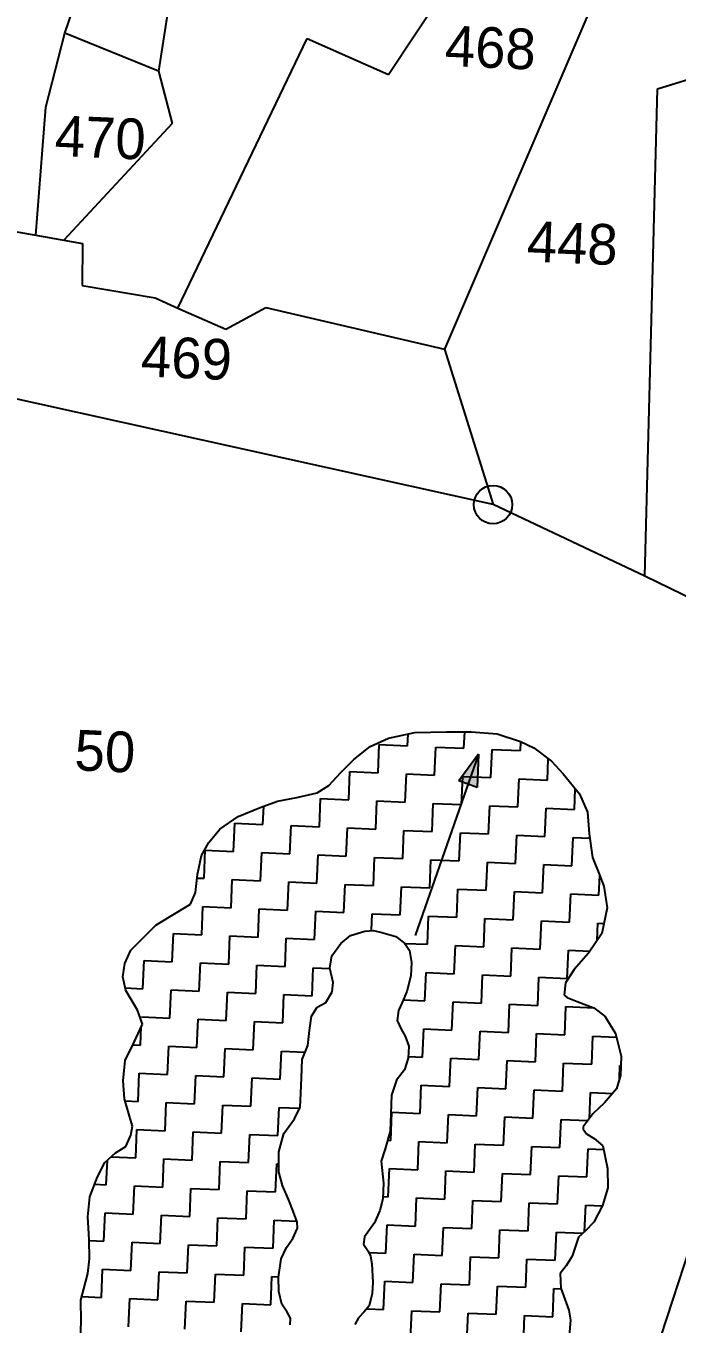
# Model space of a CAD drawing. Header units: metres. Extents: x 275066 to 277427, y 2078766 to 2080541.
# Drawn here: x 276650.2 to 276795, y 2079048.1 to 2079337 of the extents above; entities that cross this region are included whole.
import ezdxf
from ezdxf.enums import TextEntityAlignment as Align

# ---------------------------------------------------------------- set-up
doc = ezdxf.new("R2010")
doc.units = ezdxf.units.M
for name, color, linetype in [('POLY_HATCH', 12, 'Continuous'), ('POLY_PARCEL', 6, 'Continuous'), ('TEXT_PARCEL', 7, 'Continuous'), ('V_BOUND_LINE', 7, 'Continuous')]:
    doc.layers.add(name, color=color, linetype=linetype)
doc.styles.add('TEXT_MAP', font='')
doc.styles.get('TEXT_MAP').set_extended_font_data('Kruti Dev 050')

msp = doc.modelspace()

# ---------------------------------------------------------------- hatches: boundary and pattern name
h = msp.add_hatch(color=256)
h.paths.add_polyline_path([(276748.5, 2079168.28), (276750.55, 2079167.57), (276750.83, 2079174.98)])
h.paths.add_polyline_path([(276750.83, 2079174.98), (276746.45, 2079169), (276748.5, 2079168.28)])

# ---------------------------------------------------------------- linework, layer by layer
for points in [[(276750.83, 2079174.98), (276736.79, 2079134.63)], [(276750.83, 2079174.98), (276746.45, 2079169)], [(276750.83, 2079174.98), (276750.55, 2079167.57)], [(276750.55, 2079167.57), (276746.45, 2079169)]]:
    msp.add_lwpolyline(points)
msp.add_circle((276754.09, 2079230.49), 4.27)
at = {"layer": 'POLY_HATCH'}
for p, q in [((276730.85, 2079178.48), (276736.68, 2079179.74)), ((276736.68, 2079179.74), (276743.73, 2079179.94)), ((276743.73, 2079179.94), (276749.26, 2079179.96)), ((276749.26, 2079179.96), (276755.01, 2079179.46)), ((276755.01, 2079179.46), (276760.22, 2079177.74)), ((276723.11, 2079173.79), (276726.75, 2079176.65)), ((276726.75, 2079176.65), (276730.85, 2079178.48)), ((276760.22, 2079177.74), (276763.17, 2079176.35)), ((276763.17, 2079176.35), (276767.07, 2079173.43)), ((276720.22, 2079170.9), (276723.11, 2079173.79)), ((276767.07, 2079173.43), (276769.71, 2079170.55)), ((276717.59, 2079168), (276720.22, 2079170.9)), ((276769.71, 2079170.55), (276773.29, 2079166.13)), ((276715, 2079166.35), (276717.59, 2079168)), ((276706.13, 2079164.47), (276710.44, 2079165.29)), ((276710.44, 2079165.29), (276715, 2079166.35)), ((276773.29, 2079166.13), (276775.13, 2079162.03)), ((276697.44, 2079161.07), (276702.3, 2079163.12)), ((276702.3, 2079163.12), (276706.13, 2079164.47)), ((276775.13, 2079162.03), (276775.43, 2079157.25)), ((276693.3, 2079158.23), (276697.44, 2079161.07)), ((276690.91, 2079155.32), (276693.3, 2079158.23)), ((276775.43, 2079157.25), (276776.21, 2079151.94)), ((276689.28, 2079152.38), (276690.91, 2079155.32)), ((276688.35, 2079148.15), (276689.28, 2079152.38)), ((276776.21, 2079151.94), (276777.8, 2079148.11)), ((276687.93, 2079144.15), (276688.35, 2079148.15)), ((276777.8, 2079148.11), (276778.7, 2079145.56)), ((276778.7, 2079145.56), (276779.5, 2079140.75)), ((276682.16, 2079138.74), (276686.8, 2079141.55)), ((276686.8, 2079141.55), (276687.93, 2079144.15)), ((276679.06, 2079136.86), (276682.16, 2079138.74)), ((276779.5, 2079140.75), (276778.25, 2079135.03)), ((276676.44, 2079134.21), (276679.06, 2079136.86)), ((276673.55, 2079131.32), (276676.44, 2079134.21)), ((276718.26, 2079130.1), (276720.24, 2079132.82)), ((276720.24, 2079132.82), (276722.38, 2079134.6)), ((276722.38, 2079134.6), (276725.6, 2079135.59)), ((276725.6, 2079135.59), (276727.47, 2079135.69)), ((276727.47, 2079135.69), (276729.33, 2079135.24)), ((276729.33, 2079135.24), (276732.47, 2079134.36)), ((276732.47, 2079134.36), (276734.46, 2079132.78)), ((276778.25, 2079135.03), (276775.3, 2079130.63)), ((276672.17, 2079128.37), (276673.55, 2079131.32)), ((276717.76, 2079127.32), (276718.26, 2079130.1)), ((276734.46, 2079132.78), (276735.52, 2079131.24)), ((276735.52, 2079131.24), (276735.97, 2079128.6)), ((276775.3, 2079130.63), (276772.13, 2079127)), ((276671.79, 2079125.37), (276672.17, 2079128.37)), ((276718.56, 2079124.1), (276717.76, 2079127.32)), ((276735.97, 2079128.6), (276735.84, 2079125.61)), ((276672.41, 2079122.33), (276671.79, 2079125.37)), ((276735.84, 2079125.61), (276734.94, 2079122.1)), ((276772.13, 2079127), (276770.24, 2079124.07)), ((276674.99, 2079117.95), (276672.41, 2079122.33)), ((276716.88, 2079119.69), (276718.29, 2079122.06)), ((276718.29, 2079122.06), (276718.56, 2079124.1)), ((276734.94, 2079122.1), (276733.9, 2079119.71)), ((276770.24, 2079124.07), (276769.88, 2079121.32)), ((276769.88, 2079121.32), (276770.61, 2079120.79)), ((276713.75, 2079116.64), (276714.96, 2079118.65)), ((276714.96, 2079118.65), (276716.88, 2079119.69)), ((276733.9, 2079119.71), (276733.08, 2079117.88)), ((276770.61, 2079120.79), (276772.83, 2079119.94)), ((276772.83, 2079119.94), (276776.54, 2079118.53)), ((276776.54, 2079118.53), (276778.98, 2079116.66)), ((276676.12, 2079114.89), (276674.99, 2079117.95)), ((276713.24, 2079113.48), (276713.75, 2079116.64)), ((276733.08, 2079117.88), (276732.8, 2079115.64)), ((276732.8, 2079115.64), (276733.65, 2079113.74)), ((276778.98, 2079116.66), (276781.32, 2079112.8)), ((276674.18, 2079110.7), (276676.12, 2079114.89)), ((276712.91, 2079110.13), (276713.24, 2079113.48)), ((276733.65, 2079113.74), (276734.52, 2079112.2)), ((276781.32, 2079112.8), (276782.62, 2079107.72)), ((276672.25, 2079106.76), (276674.18, 2079110.7)), ((276711.66, 2079107.01), (276712.91, 2079110.13)), ((276734.52, 2079112.2), (276735.36, 2079109.93)), ((276735.36, 2079109.93), (276735.25, 2079107.31)), ((276711.48, 2079102.9), (276711.66, 2079107.01)), ((276735.25, 2079107.31), (276734.39, 2079104.73)), ((276782.62, 2079107.72), (276782.43, 2079103.46)), ((276671.81, 2079102.26), (276672.25, 2079106.76)), ((276734.39, 2079104.73), (276732.6, 2079102.38)), ((276672.14, 2079098.23), (276671.81, 2079102.26)), ((276711.34, 2079099.54), (276711.48, 2079102.9)), ((276732.6, 2079102.38), (276731.53, 2079099.06)), ((276782.43, 2079103.46), (276781.55, 2079100.48)), ((276673.23, 2079094.42), (276672.14, 2079098.23)), ((276711.21, 2079096.37), (276711.34, 2079099.54)), ((276731.53, 2079099.06), (276731.35, 2079094.95)), ((276781.55, 2079100.48), (276778.91, 2079097.33)), ((276709.97, 2079093.8), (276711.21, 2079096.37)), ((276778.91, 2079097.33), (276776.29, 2079094.93)), ((276673.89, 2079092.13), (276673.23, 2079094.42)), ((276707.59, 2079090.54), (276709.97, 2079093.8)), ((276731.35, 2079094.95), (276731.19, 2079091.03)), ((276776.29, 2079094.93), (276774.16, 2079092.01)), ((276672.45, 2079087.67), (276673.56, 2079090.13)), ((276673.56, 2079090.13), (276673.89, 2079092.13)), ((276706.48, 2079086.47), (276707.59, 2079090.54)), ((276731.19, 2079091.03), (276730.08, 2079087.15)), ((276774.16, 2079092.01), (276774.14, 2079091.51)), ((276774.14, 2079091.51), (276774.84, 2079090.47)), ((276774.84, 2079090.47), (276776.56, 2079089.39)), ((276670.12, 2079086.26), (276672.45, 2079087.67)), ((276730.08, 2079087.15), (276729.22, 2079084.38)), ((276776.56, 2079089.39), (276778.5, 2079087.8)), ((276778.5, 2079087.8), (276779.54, 2079082.74)), ((276666.13, 2079080.91), (276667.77, 2079084.1)), ((276667.77, 2079084.1), (276670.12, 2079086.26)), ((276706.48, 2079081.98), (276706.48, 2079086.47)), ((276729.22, 2079084.38), (276729.76, 2079079.5)), ((276664.43, 2079076.46), (276666.13, 2079080.91)), ((276707.28, 2079078.96), (276706.48, 2079081.98)), ((276779.54, 2079082.74), (276779.61, 2079078.46)), ((276708.64, 2079075.72), (276707.28, 2079078.96)), ((276729.76, 2079079.5), (276729.61, 2079075.95)), ((276779.61, 2079078.46), (276778.44, 2079074.5)), ((276663.99, 2079071.96), (276664.43, 2079076.46)), ((276709.66, 2079073.25), (276708.64, 2079075.72)), ((276729.61, 2079075.95), (276728.94, 2079073.36)), ((276710.49, 2079070.78), (276709.66, 2079073.25)), ((276728.94, 2079073.36), (276727.7, 2079070.61)), ((276778.44, 2079074.5), (276776.52, 2079070.81)), ((276664.27, 2079066.92), (276663.99, 2079071.96)), ((276709.58, 2079067.18), (276710.62, 2079069.47)), ((276710.62, 2079069.47), (276710.49, 2079070.78)), ((276727.7, 2079070.61), (276725.51, 2079067.52)), ((276776.52, 2079070.81), (276774.68, 2079068.88)), ((276664.34, 2079062.65), (276664.27, 2079066.92)), ((276708.18, 2079065.19), (276709.58, 2079067.18)), ((276725.51, 2079067.52), (276725.25, 2079065.88)), ((276773.11, 2079067.44), (276771.7, 2079063.26)), ((276774.68, 2079068.88), (276773.11, 2079067.44)), ((276706.95, 2079062.62), (276708.18, 2079065.19)), ((276725.25, 2079065.88), (276726.31, 2079064.34)), ((276726.31, 2079064.34), (276726.82, 2079063.2)), ((276663.95, 2079059.4), (276664.34, 2079062.65)), ((276706.4, 2079058.53), (276706.95, 2079062.62)), ((276726.82, 2079063.2), (276727.13, 2079061.5)), ((276727.13, 2079061.5), (276727.32, 2079057.38)), ((276770.35, 2079061.06), (276769.03, 2079059.36)), ((276771.7, 2079063.26), (276770.35, 2079061.06)), ((276663.05, 2079055.92), (276663.95, 2079059.4)), ((276706.46, 2079055.35), (276706.4, 2079058.53)), ((276769.03, 2079059.36), (276769.14, 2079056.09)), ((276662.44, 2079053.44), (276663.05, 2079055.92)), ((276707.08, 2079052.52), (276706.46, 2079055.35)), ((276727.22, 2079054.95), (276726.54, 2079052.18)), ((276727.32, 2079057.38), (276727.22, 2079054.95)), ((276769.14, 2079056.09), (276770.94, 2079051.24)), ((276662.49, 2079048.67), (276662.44, 2079053.44)), ((276708.32, 2079050.78), (276707.08, 2079052.52)), ((276726.54, 2079052.18), (276725.36, 2079050.73)), ((276709.01, 2079049.44), (276708.32, 2079050.78)), ((276708.95, 2079047.95), (276709.01, 2079049.44)), ((276724.18, 2079049.47), (276723.37, 2079048.01)), ((276725.36, 2079050.73), (276724.18, 2079049.47)), ((276770.94, 2079051.24), (276771.35, 2079048.96)), ((276662.25, 2079042.9), (276662.49, 2079048.67)), ((276771.35, 2079048.96), (276770.91, 2079044.71))]:
    msp.add_line(p, q, dxfattribs=at)
at = {"layer": 'POLY_HATCH', "linetype": 'Continuous'}
for p, q in [((276735.07, 2079176.81), (276735.19, 2079179.42)), ((276747.62, 2079176.28), (276747.78, 2079179.96)), ((276728.54, 2079170.81), (276728.8, 2079177.08)), ((276728.8, 2079177.08), (276735.07, 2079176.81)), ((276741.08, 2079170.27), (276741.35, 2079176.54)), ((276741.35, 2079176.54), (276747.62, 2079176.28)), ((276760.16, 2079175.74), (276760.25, 2079177.72)), ((276753.63, 2079169.74), (276753.89, 2079176.01)), ((276753.89, 2079176.01), (276760.16, 2079175.74)), ((276766.17, 2079169.2), (276766.37, 2079173.95)), ((276722, 2079164.8), (276722.26, 2079171.07)), ((276722.26, 2079171.07), (276728.54, 2079170.81)), ((276734.54, 2079164.27), (276734.81, 2079170.54)), ((276734.81, 2079170.54), (276741.08, 2079170.27)), ((276747.09, 2079163.73), (276747.35, 2079170)), ((276747.35, 2079170), (276753.63, 2079169.74)), ((276759.63, 2079163.2), (276759.9, 2079169.47)), ((276759.9, 2079169.47), (276766.17, 2079169.2)), ((276715.46, 2079158.8), (276715.72, 2079165.07)), ((276715.72, 2079165.07), (276722, 2079164.8)), ((276772.18, 2079162.66), (276772.37, 2079167.27)), ((276702.91, 2079159.33), (276703.08, 2079163.4)), ((276728, 2079158.26), (276728.27, 2079164.53)), ((276728.27, 2079164.53), (276734.54, 2079164.27)), ((276740.55, 2079157.73), (276740.81, 2079164)), ((276740.81, 2079164), (276747.09, 2079163.73)), ((276753.09, 2079157.19), (276753.36, 2079163.46)), ((276753.36, 2079163.46), (276759.63, 2079163.2)), ((276765.64, 2079156.66), (276765.9, 2079162.93)), ((276765.9, 2079162.93), (276772.18, 2079162.66)), ((276696.37, 2079153.32), (276696.64, 2079159.6)), ((276696.64, 2079159.6), (276702.91, 2079159.33)), ((276708.92, 2079152.79), (276709.18, 2079159.06)), ((276709.18, 2079159.06), (276715.46, 2079158.8)), ((276721.46, 2079152.26), (276721.73, 2079158.53)), ((276721.73, 2079158.53), (276728, 2079158.26)), ((276734.01, 2079151.72), (276734.27, 2079157.99)), ((276734.27, 2079157.99), (276740.55, 2079157.73)), ((276746.55, 2079151.19), (276746.82, 2079157.46)), ((276746.82, 2079157.46), (276753.09, 2079157.19)), ((276759.1, 2079150.65), (276759.36, 2079156.93)), ((276759.36, 2079156.93), (276765.64, 2079156.66)), ((276771.64, 2079150.12), (276771.91, 2079156.39)), ((276771.91, 2079156.39), (276775.58, 2079156.23)), ((276689.83, 2079147.32), (276690.1, 2079153.59)), ((276690.1, 2079153.59), (276696.37, 2079153.32)), ((276702.38, 2079146.78), (276702.64, 2079153.06)), ((276702.64, 2079153.06), (276708.92, 2079152.79)), ((276714.92, 2079146.25), (276715.19, 2079152.52)), ((276715.19, 2079152.52), (276721.46, 2079152.26)), ((276727.47, 2079145.72), (276727.73, 2079151.99)), ((276727.73, 2079151.99), (276734.01, 2079151.72)), ((276740.01, 2079145.18), (276740.28, 2079151.45)), ((276740.28, 2079151.45), (276746.55, 2079151.19)), ((276752.56, 2079144.65), (276752.82, 2079150.92)), ((276752.82, 2079150.92), (276759.1, 2079150.65)), ((276765.1, 2079144.11), (276765.37, 2079150.39)), ((276765.37, 2079150.39), (276771.64, 2079150.12)), ((276688.27, 2079147.39), (276689.83, 2079147.32)), ((276777.65, 2079143.58), (276777.84, 2079148.01)), ((276695.84, 2079140.78), (276696.1, 2079147.05)), ((276696.1, 2079147.05), (276702.38, 2079146.78)), ((276708.38, 2079140.24), (276708.65, 2079146.52)), ((276708.65, 2079146.52), (276714.92, 2079146.25)), ((276720.93, 2079139.71), (276721.19, 2079145.98)), ((276721.19, 2079145.98), (276727.47, 2079145.72)), ((276733.47, 2079139.18), (276733.74, 2079145.45)), ((276733.74, 2079145.45), (276740.01, 2079145.18)), ((276746.02, 2079138.64), (276746.28, 2079144.91)), ((276746.28, 2079144.91), (276752.56, 2079144.65)), ((276758.56, 2079138.11), (276758.83, 2079144.38)), ((276758.83, 2079144.38), (276765.1, 2079144.11)), ((276771.11, 2079137.57), (276771.37, 2079143.85)), ((276771.37, 2079143.85), (276777.65, 2079143.58)), ((276689.3, 2079134.77), (276689.56, 2079141.05)), ((276689.56, 2079141.05), (276695.84, 2079140.78)), ((276701.84, 2079134.24), (276702.11, 2079140.51)), ((276702.11, 2079140.51), (276708.38, 2079140.24)), ((276714.39, 2079133.71), (276714.65, 2079139.98)), ((276714.65, 2079139.98), (276720.93, 2079139.71)), ((276727.04, 2079135.8), (276727.2, 2079139.44)), ((276727.2, 2079139.44), (276733.47, 2079139.18)), ((276739.48, 2079132.64), (276739.74, 2079138.91)), ((276739.74, 2079138.91), (276746.02, 2079138.64)), ((276752.02, 2079132.1), (276752.29, 2079138.37)), ((276752.29, 2079138.37), (276758.56, 2079138.11)), ((276764.57, 2079131.57), (276764.83, 2079137.84)), ((276764.83, 2079137.84), (276771.11, 2079137.57)), ((276777.22, 2079133.49), (276777.38, 2079137.31)), ((276777.38, 2079137.31), (276778.73, 2079137.25)), ((276682.76, 2079128.77), (276683.02, 2079135.04)), ((276683.02, 2079135.04), (276689.3, 2079134.77)), ((276695.3, 2079128.23), (276695.57, 2079134.51)), ((276695.57, 2079134.51), (276701.84, 2079134.24)), ((276707.85, 2079127.7), (276708.11, 2079133.97)), ((276708.11, 2079133.97), (276714.39, 2079133.71)), ((276720.66, 2079133.44), (276720.69, 2079133.44)), ((276720.66, 2079133.39), (276720.66, 2079133.44)), ((276734.36, 2079132.85), (276739.48, 2079132.64)), ((276745.48, 2079126.1), (276745.75, 2079132.37)), ((276745.75, 2079132.37), (276752.02, 2079132.1)), ((276758.03, 2079125.56), (276758.29, 2079131.84)), ((276758.29, 2079131.84), (276764.57, 2079131.57)), ((276770.57, 2079125.03), (276770.84, 2079131.3)), ((276770.84, 2079131.3), (276775.61, 2079131.1)), ((276676.22, 2079122.76), (276676.48, 2079129.04)), ((276676.48, 2079129.04), (276682.76, 2079128.77)), ((276688.76, 2079122.23), (276689.03, 2079128.5)), ((276689.03, 2079128.5), (276695.3, 2079128.23)), ((276701.31, 2079121.69), (276701.57, 2079127.97)), ((276701.57, 2079127.97), (276707.85, 2079127.7)), ((276713.85, 2079121.16), (276714.12, 2079127.43)), ((276714.12, 2079127.43), (276717.77, 2079127.28)), ((276738.94, 2079120.09), (276739.21, 2079126.36)), ((276739.21, 2079126.36), (276745.48, 2079126.1)), ((276751.49, 2079119.56), (276751.76, 2079125.83)), ((276751.76, 2079125.83), (276758.03, 2079125.56)), ((276764.03, 2079119.02), (276764.3, 2079125.3)), ((276764.3, 2079125.3), (276770.57, 2079125.03)), ((276672.29, 2079122.93), (276676.22, 2079122.76)), ((276682.22, 2079116.22), (276682.49, 2079122.5)), ((276682.49, 2079122.5), (276688.76, 2079122.23)), ((276694.77, 2079115.69), (276695.04, 2079121.96)), ((276695.04, 2079121.96), (276701.31, 2079121.69)), ((276707.31, 2079115.15), (276707.58, 2079121.43)), ((276707.58, 2079121.43), (276713.85, 2079121.16)), ((276734.16, 2079120.3), (276738.94, 2079120.09)), ((276744.95, 2079113.55), (276745.22, 2079119.82)), ((276745.22, 2079119.82), (276751.49, 2079119.56)), ((276757.49, 2079113.02), (276757.76, 2079119.29)), ((276757.76, 2079119.29), (276764.03, 2079119.02)), ((276770.04, 2079112.48), (276770.31, 2079118.76)), ((276770.31, 2079118.76), (276776.58, 2079118.49)), ((276776.58, 2079118.49), (276776.58, 2079118.5)), ((276675.94, 2079116.33), (276675.95, 2079116.49)), ((276675.95, 2079116.49), (276682.22, 2079116.22)), ((276688.23, 2079109.68), (276688.5, 2079115.96)), ((276688.5, 2079115.96), (276694.77, 2079115.69)), ((276675.68, 2079110.22), (276675.86, 2079114.33)), ((276700.77, 2079109.15), (276701.04, 2079115.42)), ((276701.04, 2079115.42), (276707.31, 2079115.15)), ((276738.41, 2079107.55), (276738.68, 2079113.82)), ((276738.68, 2079113.82), (276744.95, 2079113.55)), ((276750.95, 2079107.01), (276751.22, 2079113.28)), ((276751.22, 2079113.28), (276757.49, 2079113.02)), ((276763.5, 2079106.48), (276763.77, 2079112.75)), ((276763.77, 2079112.75), (276770.04, 2079112.48)), ((276673.98, 2079110.29), (276675.68, 2079110.22)), ((276681.69, 2079103.68), (276681.96, 2079109.95)), ((276681.96, 2079109.95), (276688.23, 2079109.68)), ((276776.04, 2079105.94), (276776.31, 2079112.22)), ((276776.31, 2079112.22), (276781.53, 2079111.99)), ((276694.23, 2079103.14), (276694.5, 2079109.42)), ((276694.5, 2079109.42), (276700.77, 2079109.15)), ((276706.78, 2079102.61), (276707.05, 2079108.88)), ((276707.05, 2079108.88), (276712.32, 2079108.66)), ((276735.26, 2079107.68), (276738.41, 2079107.55)), ((276744.41, 2079101.01), (276744.68, 2079107.28)), ((276744.68, 2079107.28), (276750.95, 2079107.01)), ((276675.15, 2079097.67), (276675.42, 2079103.95)), ((276675.42, 2079103.95), (276681.69, 2079103.68)), ((276756.96, 2079100.47), (276757.23, 2079106.75)), ((276757.23, 2079106.75), (276763.5, 2079106.48)), ((276769.5, 2079099.94), (276769.77, 2079106.21)), ((276769.77, 2079106.21), (276776.04, 2079105.94)), ((276782.19, 2079102.62), (276782.32, 2079105.68)), ((276782.32, 2079105.68), (276782.53, 2079105.67)), ((276687.69, 2079097.14), (276687.96, 2079103.41)), ((276687.96, 2079103.41), (276694.23, 2079103.14)), ((276700.24, 2079096.6), (276700.51, 2079102.88)), ((276700.51, 2079102.88), (276706.78, 2079102.61)), ((276737.87, 2079095), (276738.14, 2079101.27)), ((276738.14, 2079101.27), (276744.41, 2079101.01)), ((276750.42, 2079094.47), (276750.69, 2079100.74)), ((276750.69, 2079100.74), (276756.96, 2079100.47)), ((276762.96, 2079093.93), (276763.23, 2079100.21)), ((276763.23, 2079100.21), (276769.5, 2079099.94)), ((276775.53, 2079093.89), (276775.78, 2079099.67)), ((276775.78, 2079099.67), (276780.7, 2079099.46)), ((276672.27, 2079097.8), (276675.15, 2079097.67)), ((276681.15, 2079091.13), (276681.42, 2079097.41)), ((276681.42, 2079097.41), (276687.69, 2079097.14)), ((276693.7, 2079090.6), (276693.97, 2079096.87)), ((276693.97, 2079096.87), (276700.24, 2079096.6)), ((276706.24, 2079090.06), (276706.51, 2079096.34)), ((276706.51, 2079096.34), (276711.1, 2079096.14)), ((276731.33, 2079089), (276731.6, 2079095.27)), ((276731.6, 2079095.27), (276737.87, 2079095)), ((276743.88, 2079088.46), (276744.15, 2079094.73)), ((276744.15, 2079094.73), (276750.42, 2079094.47)), ((276756.42, 2079087.93), (276756.69, 2079094.2)), ((276756.69, 2079094.2), (276762.96, 2079093.93)), ((276768.97, 2079087.39), (276769.24, 2079093.67)), ((276769.24, 2079093.67), (276775.18, 2079093.41)), ((276674.61, 2079085.13), (276674.88, 2079091.4)), ((276674.88, 2079091.4), (276681.15, 2079091.13)), ((276687.16, 2079084.59), (276687.43, 2079090.87)), ((276687.43, 2079090.87), (276693.7, 2079090.6)), ((276699.71, 2079084.06), (276699.97, 2079090.33)), ((276699.97, 2079090.33), (276706.24, 2079090.06)), ((276730.62, 2079089.03), (276731.33, 2079089)), ((276737.34, 2079082.46), (276737.61, 2079088.73)), ((276737.61, 2079088.73), (276743.88, 2079088.46)), ((276749.89, 2079081.92), (276750.15, 2079088.19)), ((276750.15, 2079088.19), (276756.42, 2079087.93)), ((276762.43, 2079081.39), (276762.7, 2079087.66)), ((276762.7, 2079087.66), (276768.97, 2079087.39)), ((276774.98, 2079080.85), (276775.24, 2079087.13)), ((276775.24, 2079087.13), (276778.67, 2079086.98)), ((276668.08, 2079079.12), (276668.31, 2079084.6)), ((276669.14, 2079085.36), (276674.61, 2079085.13)), ((276680.62, 2079078.59), (276680.89, 2079084.86)), ((276680.89, 2079084.86), (276687.16, 2079084.59)), ((276693.17, 2079078.05), (276693.43, 2079084.33)), ((276693.43, 2079084.33), (276699.71, 2079084.06)), ((276705.71, 2079077.52), (276705.98, 2079083.79)), ((276705.98, 2079083.79), (276706.48, 2079083.77)), ((276730.8, 2079076.45), (276731.07, 2079082.72)), ((276731.07, 2079082.72), (276737.34, 2079082.46)), ((276743.35, 2079075.92), (276743.61, 2079082.19)), ((276743.61, 2079082.19), (276749.89, 2079081.92)), ((276755.89, 2079075.38), (276756.16, 2079081.65)), ((276756.16, 2079081.65), (276762.43, 2079081.39)), ((276768.44, 2079074.85), (276768.7, 2079081.12)), ((276768.7, 2079081.12), (276774.98, 2079080.85)), ((276665.49, 2079079.23), (276668.08, 2079079.12)), ((276674.08, 2079072.58), (276674.35, 2079078.86)), ((276674.35, 2079078.86), (276680.62, 2079078.59)), ((276686.63, 2079072.05), (276686.89, 2079078.32)), ((276686.89, 2079078.32), (276693.17, 2079078.05)), ((276699.17, 2079071.51), (276699.44, 2079077.79)), ((276699.44, 2079077.79), (276705.71, 2079077.52)), ((276729.75, 2079076.5), (276730.8, 2079076.45)), ((276736.81, 2079069.91), (276737.07, 2079076.18)), ((276737.07, 2079076.18), (276743.35, 2079075.92)), ((276749.35, 2079069.38), (276749.62, 2079075.65)), ((276749.62, 2079075.65), (276755.89, 2079075.38)), ((276761.9, 2079068.84), (276762.16, 2079075.12)), ((276762.16, 2079075.12), (276768.44, 2079074.85)), ((276667.54, 2079066.58), (276667.81, 2079072.85)), ((276667.81, 2079072.85), (276674.08, 2079072.58)), ((276680.09, 2079066.04), (276680.35, 2079072.32)), ((276680.35, 2079072.32), (276686.63, 2079072.05)), ((276774.46, 2079068.68), (276774.71, 2079074.58)), ((276774.71, 2079074.58), (276778.4, 2079074.42)), ((276692.63, 2079065.51), (276692.9, 2079071.78)), ((276692.9, 2079071.78), (276699.17, 2079071.51)), ((276705.18, 2079064.97), (276705.44, 2079071.25)), ((276705.44, 2079071.25), (276710.4, 2079071.04)), ((276730.27, 2079063.91), (276730.53, 2079070.18)), ((276730.53, 2079070.18), (276736.81, 2079069.91)), ((276742.81, 2079063.37), (276743.08, 2079069.64)), ((276743.08, 2079069.64), (276749.35, 2079069.38)), ((276664.29, 2079066.72), (276667.54, 2079066.58)), ((276755.36, 2079062.84), (276755.62, 2079069.11)), ((276755.62, 2079069.11), (276761.9, 2079068.84)), ((276767.9, 2079062.3), (276768.17, 2079068.58)), ((276768.17, 2079068.58), (276774.07, 2079068.32)), ((276673.55, 2079060.04), (276673.81, 2079066.31)), ((276673.81, 2079066.31), (276680.09, 2079066.04)), ((276686.09, 2079059.5), (276686.36, 2079065.78)), ((276686.36, 2079065.78), (276692.63, 2079065.51)), ((276698.64, 2079058.97), (276698.9, 2079065.24)), ((276698.9, 2079065.24), (276705.18, 2079064.97)), ((276726.5, 2079064.07), (276730.27, 2079063.91)), ((276736.27, 2079057.37), (276736.54, 2079063.64)), ((276736.54, 2079063.64), (276742.81, 2079063.37)), ((276748.82, 2079056.83), (276749.08, 2079063.1)), ((276749.08, 2079063.1), (276755.36, 2079062.84)), ((276761.36, 2079056.3), (276761.63, 2079062.57)), ((276761.63, 2079062.57), (276767.9, 2079062.3)), ((276667.01, 2079054.03), (276667.27, 2079060.3)), ((276667.27, 2079060.3), (276673.55, 2079060.04)), ((276679.55, 2079053.5), (276679.82, 2079059.77)), ((276679.82, 2079059.77), (276686.09, 2079059.5)), ((276692.1, 2079052.96), (276692.36, 2079059.24)), ((276692.36, 2079059.24), (276698.64, 2079058.97)), ((276704.64, 2079052.43), (276704.91, 2079058.7)), ((276704.91, 2079058.7), (276706.4, 2079058.64)), ((276729.73, 2079051.36), (276730, 2079057.63)), ((276730, 2079057.63), (276736.27, 2079057.37)), ((276742.28, 2079050.83), (276742.54, 2079057.1)), ((276742.54, 2079057.1), (276748.82, 2079056.83)), ((276754.82, 2079050.29), (276755.09, 2079056.56)), ((276755.09, 2079056.56), (276761.36, 2079056.3)), ((276767.37, 2079049.76), (276767.63, 2079056.03)), ((276767.63, 2079056.03), (276769.18, 2079055.96)), ((276662.63, 2079054.22), (276667.01, 2079054.03)), ((276673.01, 2079047.49), (276673.28, 2079053.77)), ((276673.28, 2079053.77), (276679.55, 2079053.5)), ((276685.56, 2079046.96), (276685.82, 2079053.23)), ((276685.82, 2079053.23), (276692.1, 2079052.96)), ((276698.1, 2079046.42), (276698.37, 2079052.7)), ((276698.37, 2079052.7), (276704.64, 2079052.43)), ((276726.09, 2079051.52), (276729.73, 2079051.36)), ((276735.74, 2079044.82), (276736, 2079051.09)), ((276736, 2079051.09), (276742.28, 2079050.83)), ((276748.28, 2079044.29), (276748.55, 2079050.56)), ((276748.55, 2079050.56), (276754.82, 2079050.29)), ((276760.83, 2079043.75), (276761.09, 2079050.03)), ((276761.09, 2079050.03), (276767.37, 2079049.76))]:
    msp.add_line(p, q, dxfattribs=at)
at = {"layer": 'POLY_PARCEL'}
for p, q in [((276658.84, 2079335.44), (276677.93, 2079391.07)), ((276784.23, 2079360.73), (276743.27, 2079265.09)), ((276730.85, 2079326.19), (276750.94, 2079356.64)), ((276683.09, 2079349.07), (276679.71, 2079326.96)), ((276654.66, 2079318.93), (276658.84, 2079335.44)), ((276679.71, 2079326.96), (276658.84, 2079335.44)), ((276790.67, 2079323.05), (276829.96, 2079335.25)), ((276684.02, 2079274.24), (276712.75, 2079334.26)), ((276712.75, 2079334.26), (276730.85, 2079326.19)), ((276679.71, 2079326.96), (276682.69, 2079315.3)), ((276787.86, 2079214.57), (276790.67, 2079323.05)), ((276652.44, 2079290.47), (276654.66, 2079318.93)), ((276682.69, 2079315.3), (276658.6, 2079289.38)), ((276647.35, 2079291.37), (276652.44, 2079290.47)), ((276652.44, 2079290.47), (276658.6, 2079289.38)), ((276658.6, 2079289.38), (276662.76, 2079288.64)), ((276662.76, 2079288.64), (276662.71, 2079279.25)), ((276662.71, 2079279.25), (276678.94, 2079276.48)), ((276678.94, 2079276.48), (276684.02, 2079274.24)), ((276694.66, 2079269.55), (276703.56, 2079274.38)), ((276703.56, 2079274.38), (276743.27, 2079265.09)), ((276684.02, 2079274.24), (276694.66, 2079269.55)), ((276743.27, 2079265.09), (276754.09, 2079230.49)), ((276754.09, 2079230.49), (276634.32, 2079257.03)), ((276787.86, 2079214.57), (276754.09, 2079230.49)), ((276824.43, 2079196.67), (276787.86, 2079214.57))]:
    msp.add_line(p, q, dxfattribs=at)
at = {"layer": 'V_BOUND_LINE'}
msp.add_line((276838.49, 2079189.79), (276765.36, 2078965.8), dxfattribs=at)

# ---------------------------------------------------------------- texts
at = {"layer": 'TEXT_PARCEL', "style": 'TEXT_MAP'}
for s, p in [('468', (276753.52, 2079332.23)), ('470', (276666.75, 2079312.21)), ('448', (276771.74, 2079288.72)), ('469', (276685.93, 2079263.14)), ('50', (276667.8, 2079175.62))]:
    msp.add_text(s, height=9.041, rotation=357.5613, dxfattribs=at).set_placement(p, align=Align.MIDDLE)

doc.saveas('drawing.dxf')
